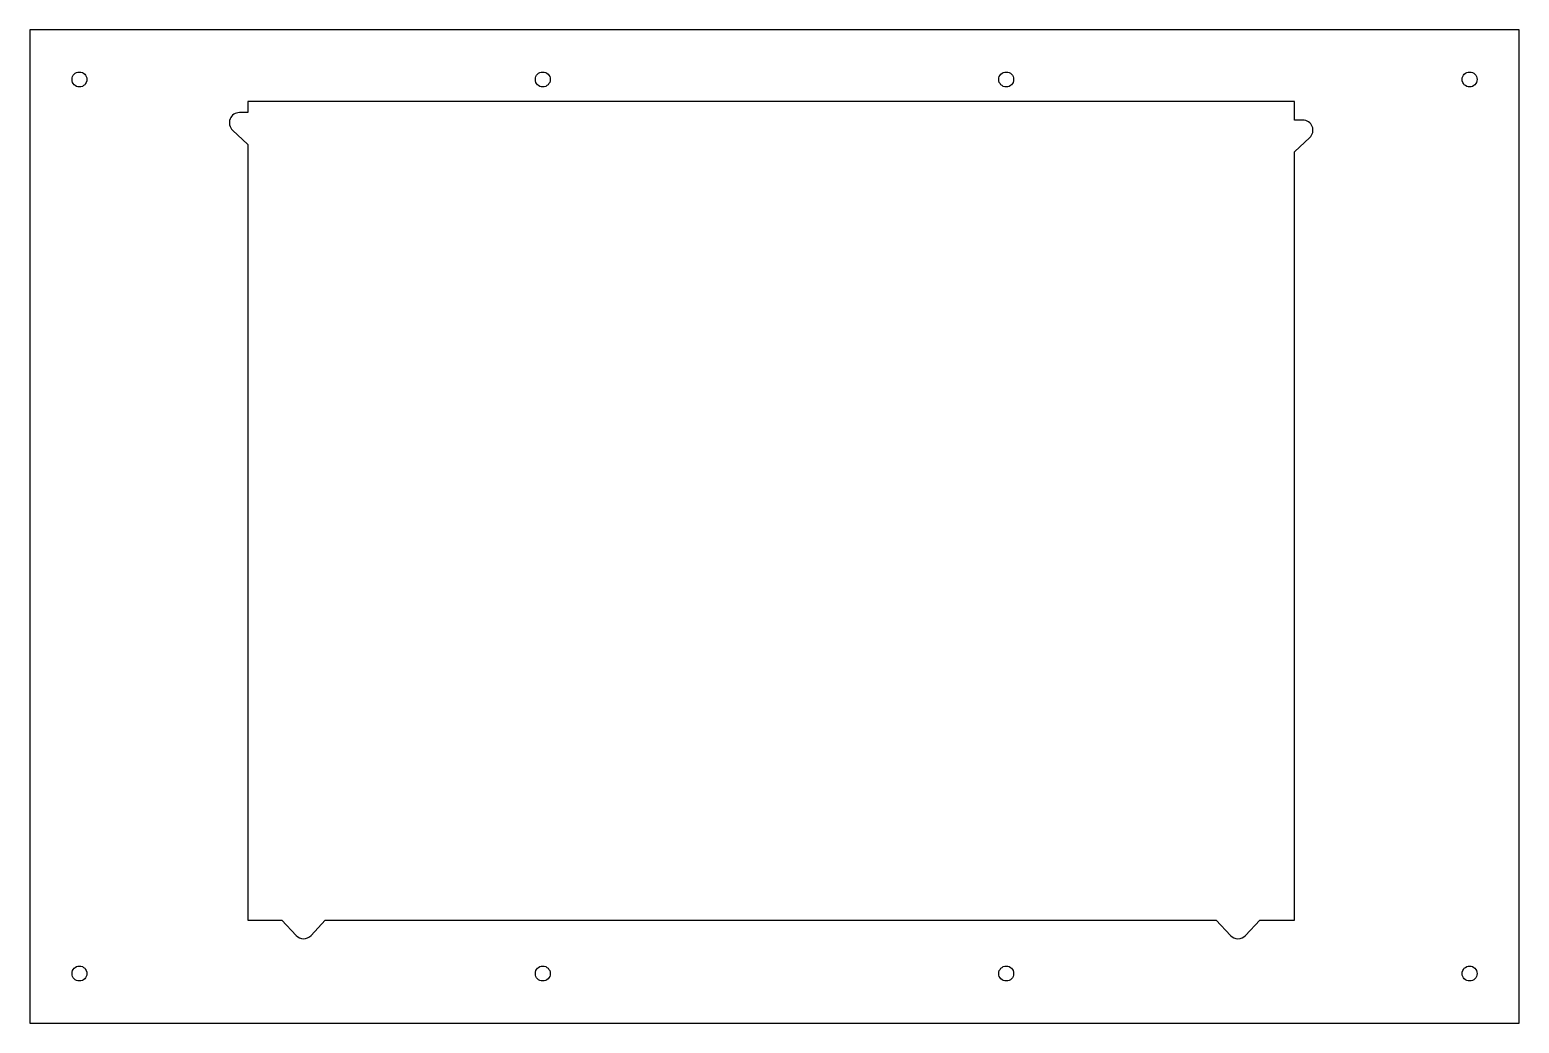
# Model space of a CAD drawing. Header units: millimetres. Extents: x -254 to 46, y -21 to 179.
import ezdxf

# ---------------------------------------------------------------- set-up
doc = ezdxf.new("R2010")
doc.units = ezdxf.units.MM
doc.layers.get('0').update_dxf_attribs({"linetype": 'CONTINUOUS'})

msp = doc.modelspace()

# ---------------------------------------------------------------- linework, layer by layer
for p, q in [((-254.4, 178.96), (-254.4, -21.04)), ((45.59, 178.96), (-254.4, 178.96)), ((45.59, -21.04), (45.59, 178.96)), ((-254.4, -21.04), (45.59, -21.04))]:
    msp.add_line(p, q)
msp.add_lwpolyline([(-210.46, 162.3), (-212.16, 162.3, 0.681358), (-213.56, 158.75), (-210.46, 155.87), (-210.46, -0.3), (-203.64, -0.3), (-200.76, -3.4, 0.435596), (-197.76, -3.4), (-194.88, -0.3), (-15.43, -0.3), (-12.55, -3.4, 0.435596), (-9.55, -3.4), (-6.67, -0.3), (0.3, -0.3), (0.3, 154.37), (3.4, 157.25, 0.681358), (2, 160.8), (0.3, 160.8), (0.3, 164.55), (-210.46, 164.55)], format="xyb", close=True)
for centre in [(-244.4, 168.96), (-151.07, 168.96), (-57.74, 168.96), (35.6, 168.96), (-244.4, -11.04), (-151.07, -11.04), (-57.74, -11.04), (35.6, -11.04)]:
    msp.add_circle(centre, 1.5)

doc.saveas('drawing.dxf')
